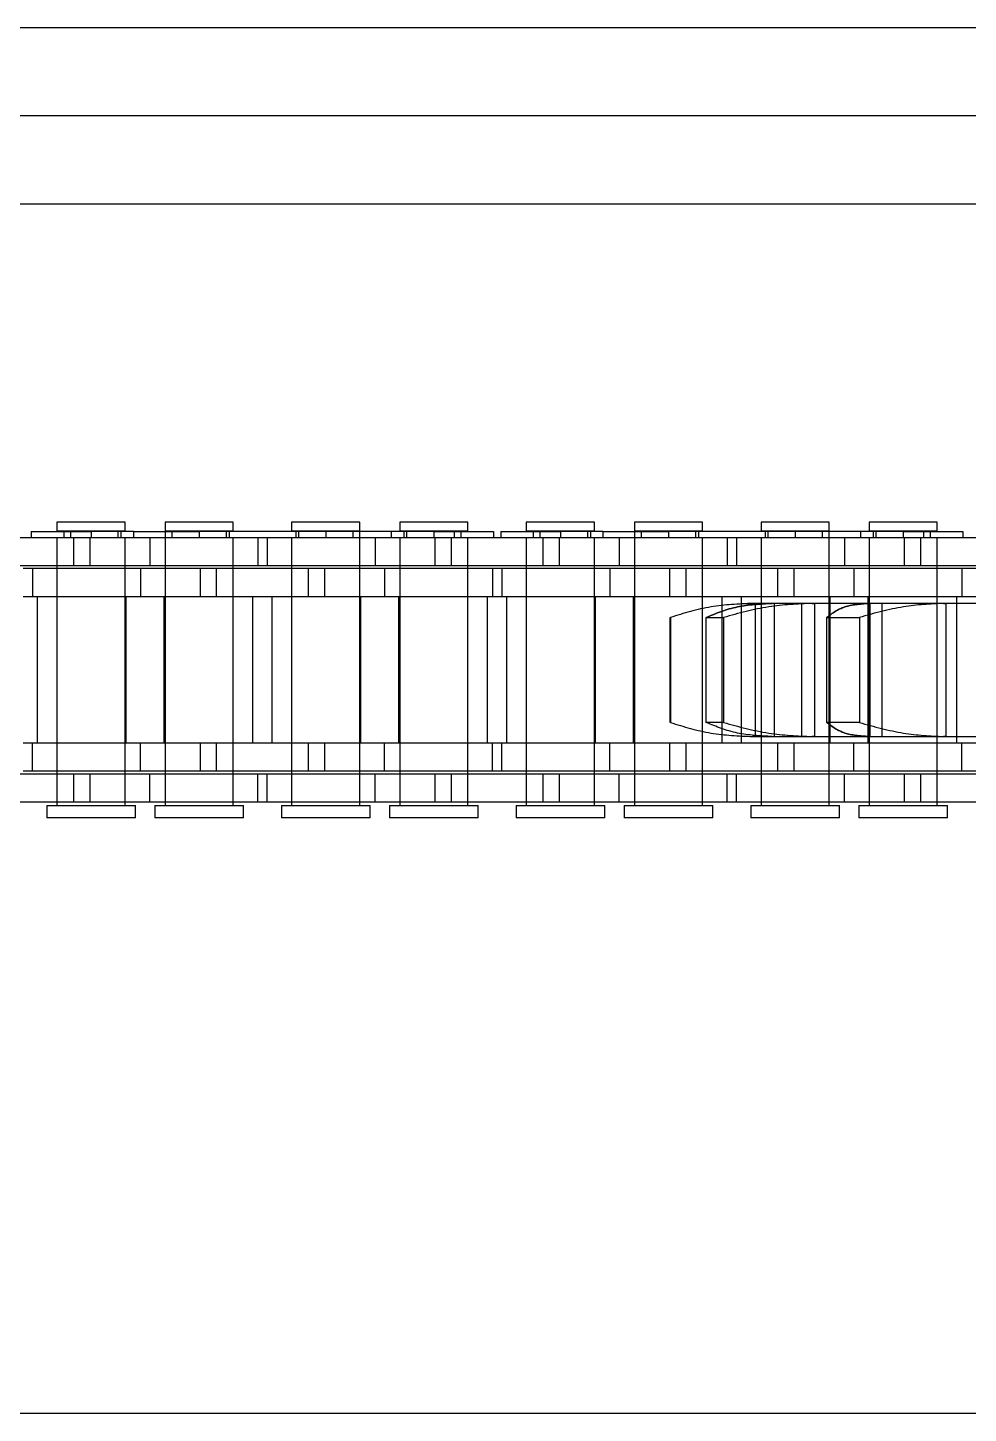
# Model space of a CAD drawing. Header units: metres. Extents: x 0 to 21025, y 0 to 14850.
# Drawn here: x 2581.7 to 2632.6, y 9261.1 to 9336.1 of the extents above; entities that cross this region are included whole.
import ezdxf

# ---------------------------------------------------------------- set-up
doc = ezdxf.new("R2010")
doc.units = ezdxf.units.M
doc.header["$LTSCALE"] = 25
doc.linetypes.add('HIDDEN2', pattern=[4.7625, 3.175, -1.5875])
doc.layers.add('SL4', color=4, linetype='Continuous')
doc.layers.add('ST1', color=7, linetype='HIDDEN2')

msp = doc.modelspace()

# ---------------------------------------------------------------- linework, layer by layer
at = {"layer": 'SL4'}
for p, q in [((2875.564, 9336.149), (1925.562, 9336.149)), ((2085.802, 9326.624), (2875.564, 9326.624)), ((2085.807, 9261.149), (2875.564, 9261.149))]:
    msp.add_line(p, q, dxfattribs=at)
at = {"layer": 'ST1'}
for p, q in [((2875.564, 9331.386), (1875.564, 9331.386)), ((2085.802, 9326.624), (2875.564, 9326.624)), ((2586.976, 9309.384), (2583.286, 9309.384)), ((2583.286, 9309.384), (2583.286, 9308.91)), ((2586.976, 9308.91), (2586.976, 9309.384)), ((2592.824, 9309.384), (2589.134, 9309.384)), ((2589.134, 9309.384), (2589.134, 9308.91)), ((2592.824, 9308.91), (2592.824, 9309.384)), ((2599.676, 9309.384), (2595.986, 9309.384)), ((2595.986, 9309.384), (2595.986, 9308.91)), ((2599.676, 9308.91), (2599.676, 9309.384)), ((2605.524, 9309.384), (2601.834, 9309.384)), ((2601.834, 9309.384), (2601.834, 9308.91)), ((2605.524, 9308.91), (2605.524, 9309.384)), ((2612.376, 9309.384), (2608.686, 9309.384)), ((2608.686, 9309.384), (2608.686, 9308.91)), ((2612.376, 9308.91), (2612.376, 9309.384)), ((2618.224, 9309.384), (2614.534, 9309.384)), ((2614.534, 9309.384), (2614.534, 9308.91)), ((2618.224, 9308.91), (2618.224, 9309.384)), ((2625.076, 9309.384), (2621.386, 9309.384)), ((2621.386, 9309.384), (2621.386, 9308.91)), ((2625.076, 9308.91), (2625.076, 9309.384)), ((2630.924, 9309.384), (2627.234, 9309.384)), ((2627.234, 9309.384), (2627.234, 9308.91)), ((2630.924, 9308.91), (2630.924, 9309.384)), ((2584.199, 9308.541), (2575.104, 9308.541)), ((2581.9, 9308.873), (2581.9, 9308.541)), ((2581.9, 9308.873), (2585.131, 9308.873)), ((2583.286, 9308.91), (2586.976, 9308.91)), ((2583.286, 9308.541), (2583.286, 9307.021)), ((2583.286, 9308.541), (2583.286, 9294.042)), ((2583.655, 9308.91), (2583.655, 9308.541)), ((2584.024, 9308.873), (2584.024, 9308.541)), ((2585.059, 9308.541), (2584.199, 9308.541)), ((2584.199, 9307.021), (2584.199, 9308.541)), ((2594.154, 9308.541), (2585.059, 9308.541)), ((2585.059, 9308.541), (2585.059, 9307.021)), ((2585.131, 9308.873), (2585.131, 9308.541)), ((2587.427, 9308.873), (2585.131, 9308.873)), ((2586.607, 9308.541), (2586.607, 9308.91)), ((2586.75, 9308.873), (2586.75, 9308.541)), ((2586.976, 9307.021), (2586.976, 9308.541)), ((2586.976, 9294.042), (2586.976, 9308.541)), ((2587.427, 9308.873), (2590.979, 9308.873)), ((2587.427, 9308.873), (2587.427, 9308.541)), ((2588.306, 9308.541), (2588.306, 9307.021)), ((2589.134, 9308.91), (2592.824, 9308.91)), ((2589.134, 9308.873), (2589.134, 9307.021)), ((2589.134, 9308.541), (2589.134, 9294.042)), ((2589.503, 9308.91), (2589.503, 9308.541)), ((2590.979, 9308.873), (2590.979, 9308.541)), ((2603.679, 9308.873), (2590.979, 9308.873)), ((2592.455, 9308.541), (2592.455, 9308.91)), ((2592.598, 9308.873), (2592.598, 9308.541)), ((2592.824, 9307.021), (2592.824, 9308.541)), ((2592.824, 9294.042), (2592.824, 9308.541)), ((2594.154, 9308.541), (2594.154, 9307.021)), ((2600.504, 9308.541), (2594.154, 9308.541)), ((2594.656, 9308.541), (2594.656, 9307.021)), ((2595.986, 9308.91), (2599.676, 9308.91)), ((2595.986, 9308.541), (2595.986, 9307.021)), ((2595.986, 9308.541), (2595.986, 9294.042)), ((2596.212, 9308.873), (2596.212, 9308.541)), ((2596.355, 9308.91), (2596.355, 9308.541)), ((2597.831, 9308.873), (2597.831, 9308.541)), ((2599.307, 9308.541), (2599.307, 9308.91)), ((2599.676, 9307.021), (2599.676, 9308.873)), ((2599.676, 9294.042), (2599.676, 9308.541)), ((2600.504, 9308.541), (2600.504, 9307.021)), ((2609.599, 9308.541), (2600.504, 9308.541)), ((2601.383, 9308.541), (2601.383, 9308.873)), ((2601.834, 9308.91), (2605.524, 9308.91)), ((2601.834, 9308.541), (2601.834, 9307.021)), ((2601.834, 9308.541), (2601.834, 9294.042)), ((2602.06, 9308.873), (2602.06, 9308.541)), ((2602.203, 9308.91), (2602.203, 9308.541)), ((2603.679, 9308.873), (2603.679, 9308.541)), ((2603.679, 9308.873), (2606.909, 9308.873)), ((2603.751, 9307.021), (2603.751, 9308.541)), ((2604.611, 9308.541), (2604.611, 9307.021)), ((2604.786, 9308.873), (2604.786, 9308.541)), ((2605.155, 9308.541), (2605.155, 9308.91)), ((2605.524, 9307.021), (2605.524, 9308.541)), ((2605.524, 9294.042), (2605.524, 9308.541)), ((2606.909, 9308.873), (2606.909, 9308.541)), ((2607.3, 9308.873), (2607.3, 9308.541)), ((2607.3, 9308.873), (2610.531, 9308.873)), ((2608.686, 9308.91), (2612.376, 9308.91)), ((2608.686, 9308.541), (2608.686, 9307.021)), ((2608.686, 9308.541), (2608.686, 9294.042)), ((2609.055, 9308.91), (2609.055, 9308.541)), ((2609.424, 9308.873), (2609.424, 9308.541)), ((2610.459, 9308.541), (2609.599, 9308.541)), ((2609.599, 9307.021), (2609.599, 9308.541)), ((2619.554, 9308.541), (2610.459, 9308.541)), ((2610.459, 9308.541), (2610.459, 9307.021)), ((2610.531, 9308.873), (2610.531, 9308.541)), ((2612.827, 9308.873), (2610.531, 9308.873)), ((2612.007, 9308.541), (2612.007, 9308.91)), ((2612.15, 9308.873), (2612.15, 9308.541)), ((2612.376, 9307.021), (2612.376, 9308.541)), ((2612.376, 9294.042), (2612.376, 9308.541)), ((2612.827, 9308.873), (2616.379, 9308.873)), ((2612.827, 9308.873), (2612.827, 9308.541)), ((2613.706, 9308.541), (2613.706, 9307.021)), ((2614.534, 9308.91), (2618.224, 9308.91)), ((2614.534, 9308.873), (2614.534, 9307.021)), ((2614.534, 9308.541), (2614.534, 9294.042)), ((2614.903, 9308.91), (2614.903, 9308.541)), ((2616.379, 9308.873), (2616.379, 9308.541)), ((2629.079, 9308.873), (2616.379, 9308.873)), ((2617.855, 9308.541), (2617.855, 9308.91)), ((2617.998, 9308.873), (2617.998, 9308.541)), ((2618.224, 9307.021), (2618.224, 9308.541)), ((2618.224, 9294.042), (2618.224, 9308.541)), ((2619.554, 9308.541), (2619.554, 9307.021)), ((2625.904, 9308.541), (2619.554, 9308.541)), ((2620.056, 9308.541), (2620.056, 9307.021)), ((2621.386, 9308.91), (2625.076, 9308.91)), ((2621.386, 9308.541), (2621.386, 9307.021)), ((2621.386, 9308.541), (2621.386, 9294.042)), ((2621.612, 9308.873), (2621.612, 9308.541)), ((2621.755, 9308.91), (2621.755, 9308.541)), ((2623.231, 9308.873), (2623.231, 9308.541)), ((2624.707, 9308.541), (2624.707, 9308.91)), ((2625.076, 9307.021), (2625.076, 9308.873)), ((2625.076, 9294.042), (2625.076, 9308.541)), ((2625.904, 9308.541), (2625.904, 9307.021)), ((2634.999, 9308.541), (2625.904, 9308.541)), ((2626.783, 9308.541), (2626.783, 9308.873)), ((2627.234, 9308.91), (2630.924, 9308.91)), ((2627.234, 9308.541), (2627.234, 9307.021)), ((2627.234, 9308.541), (2627.234, 9294.042)), ((2627.46, 9308.873), (2627.46, 9308.541)), ((2627.603, 9308.91), (2627.603, 9308.541)), ((2629.079, 9308.873), (2629.079, 9308.541)), ((2629.079, 9308.873), (2632.309, 9308.873)), ((2629.151, 9307.021), (2629.151, 9308.541)), ((2630.011, 9308.541), (2630.011, 9307.021)), ((2630.186, 9308.873), (2630.186, 9308.541)), ((2630.555, 9308.541), (2630.555, 9308.91)), ((2630.924, 9307.021), (2630.924, 9308.541)), ((2630.924, 9294.042), (2630.924, 9308.541)), ((2632.309, 9308.873), (2632.309, 9308.541)), ((2584.199, 9307.021), (2575.104, 9307.021)), ((2587.804, 9306.869), (2581.454, 9306.869)), ((2581.956, 9306.869), (2581.956, 9305.349)), ((2583.286, 9306.869), (2583.286, 9305.349)), ((2585.059, 9307.021), (2584.199, 9307.021)), ((2594.154, 9307.021), (2585.059, 9307.021)), ((2586.976, 9305.349), (2586.976, 9306.869)), ((2587.804, 9306.869), (2587.804, 9305.349)), ((2596.899, 9306.869), (2587.804, 9306.869)), ((2589.134, 9306.869), (2589.134, 9305.349)), ((2591.051, 9305.349), (2591.051, 9306.869)), ((2591.911, 9306.869), (2591.911, 9305.349)), ((2592.824, 9305.349), (2592.824, 9306.869)), ((2600.504, 9307.021), (2594.154, 9307.021)), ((2595.986, 9306.869), (2595.986, 9305.349)), ((2597.759, 9306.869), (2596.899, 9306.869)), ((2596.899, 9305.349), (2596.899, 9306.869)), ((2606.854, 9306.869), (2597.759, 9306.869)), ((2597.759, 9306.869), (2597.759, 9305.349)), ((2599.676, 9305.349), (2599.676, 9306.869)), ((2609.599, 9307.021), (2600.504, 9307.021)), ((2601.006, 9306.869), (2601.006, 9305.349)), ((2601.834, 9306.869), (2601.834, 9305.349)), ((2605.524, 9305.349), (2605.524, 9306.869)), ((2606.854, 9306.869), (2606.854, 9305.349)), ((2613.204, 9306.869), (2606.854, 9306.869)), ((2607.356, 9306.869), (2607.356, 9305.349)), ((2608.686, 9306.869), (2608.686, 9305.349)), ((2610.459, 9307.021), (2609.599, 9307.021)), ((2619.554, 9307.021), (2610.459, 9307.021)), ((2612.376, 9305.349), (2612.376, 9306.869)), ((2613.204, 9306.869), (2613.204, 9305.349)), ((2622.299, 9306.869), (2613.204, 9306.869)), ((2614.534, 9306.869), (2614.534, 9305.349)), ((2616.451, 9305.349), (2616.451, 9306.869)), ((2617.311, 9306.869), (2617.311, 9305.349)), ((2618.224, 9305.349), (2618.224, 9306.869)), ((2625.904, 9307.021), (2619.554, 9307.021)), ((2621.386, 9306.869), (2621.386, 9305.349)), ((2623.159, 9306.869), (2622.299, 9306.869)), ((2622.299, 9305.349), (2622.299, 9306.869)), ((2632.254, 9306.869), (2623.159, 9306.869)), ((2623.159, 9306.869), (2623.159, 9305.349)), ((2625.076, 9305.349), (2625.076, 9306.869)), ((2634.999, 9307.021), (2625.904, 9307.021)), ((2626.406, 9306.869), (2626.406, 9305.349)), ((2627.234, 9306.869), (2627.234, 9305.349)), ((2630.924, 9305.349), (2630.924, 9306.869)), ((2632.254, 9306.869), (2632.254, 9305.349)), ((2638.604, 9306.869), (2632.254, 9306.869)), ((2587.804, 9305.349), (2581.454, 9305.349)), ((2582.239, 9297.419), (2582.239, 9305.349)), ((2583.286, 9305.349), (2583.286, 9297.419)), ((2586.976, 9297.419), (2586.976, 9305.349)), ((2587.019, 9305.349), (2587.019, 9297.419)), ((2596.899, 9305.349), (2587.804, 9305.349)), ((2589.091, 9297.419), (2589.091, 9305.349)), ((2589.134, 9305.349), (2589.134, 9297.419)), ((2592.824, 9297.419), (2592.824, 9305.349)), ((2593.871, 9305.349), (2593.871, 9297.419)), ((2594.939, 9297.419), (2594.939, 9305.349)), ((2595.986, 9305.349), (2595.986, 9297.419)), ((2597.759, 9305.349), (2596.899, 9305.349)), ((2606.854, 9305.349), (2597.759, 9305.349)), ((2599.676, 9297.419), (2599.676, 9305.349)), ((2599.719, 9305.349), (2599.719, 9297.419)), ((2601.791, 9297.419), (2601.791, 9305.349)), ((2601.834, 9305.349), (2601.834, 9297.419)), ((2605.524, 9297.419), (2605.524, 9305.349)), ((2606.571, 9305.349), (2606.571, 9297.419)), ((2613.204, 9305.349), (2606.854, 9305.349)), ((2607.639, 9297.419), (2607.639, 9305.349)), ((2608.686, 9305.349), (2608.686, 9297.419)), ((2612.376, 9297.419), (2612.376, 9305.349)), ((2612.419, 9305.349), (2612.419, 9297.419)), ((2622.299, 9305.349), (2613.204, 9305.349)), ((2614.491, 9297.419), (2614.491, 9305.349)), ((2614.534, 9305.349), (2614.534, 9297.419)), ((2618.224, 9297.419), (2618.224, 9305.349)), ((2619.271, 9305.349), (2619.271, 9297.419)), ((2620.339, 9297.419), (2620.339, 9305.349)), ((2621.386, 9305.349), (2621.386, 9297.419)), ((2623.159, 9305.349), (2622.299, 9305.349)), ((2632.254, 9305.349), (2623.159, 9305.349)), ((2625.076, 9297.419), (2625.076, 9305.349)), ((2625.119, 9305.349), (2625.119, 9297.419)), ((2627.191, 9297.419), (2627.191, 9305.349)), ((2627.234, 9305.349), (2627.234, 9297.419)), ((2630.924, 9297.419), (2630.924, 9305.349)), ((2631.971, 9305.349), (2631.971, 9297.419)), ((2638.604, 9305.349), (2632.254, 9305.349)), ((2620.317, 9304.98), (2620.797, 9304.989)), ((2620.938, 9304.989), (2620.797, 9304.989)), ((2621.064, 9304.989), (2620.938, 9304.989)), ((2620.938, 9304.989), (2621.064, 9304.989)), ((2621.064, 9304.989), (2621.064, 9297.779)), ((2621.994, 9304.989), (2621.064, 9304.989)), ((2624.159, 9304.989), (2621.994, 9304.989)), ((2622.103, 9304.989), (2622.103, 9297.779)), ((2623.601, 9297.779), (2623.601, 9304.989)), ((2624.287, 9304.989), (2624.159, 9304.989)), ((2624.159, 9304.989), (2624.287, 9304.989)), ((2624.287, 9304.989), (2624.287, 9297.779)), ((2627.201, 9304.989), (2624.287, 9304.989)), ((2631.27, 9304.989), (2627.201, 9304.989)), ((2627.279, 9304.989), (2627.279, 9297.779)), ((2627.948, 9297.779), (2627.948, 9304.989)), ((2631.385, 9304.989), (2631.27, 9304.989)), ((2631.27, 9304.989), (2631.385, 9304.989)), ((2631.385, 9304.989), (2631.385, 9297.779)), ((2635.93, 9304.989), (2631.385, 9304.989)), ((2616.464, 9304.227), (2616.488, 9304.227)), ((2616.464, 9298.541), (2616.464, 9304.227)), ((2616.488, 9304.227), (2616.488, 9298.541)), ((2618.426, 9304.227), (2619.364, 9304.227)), ((2618.426, 9298.541), (2618.426, 9304.227)), ((2619.364, 9304.227), (2619.364, 9298.541)), ((2624.945, 9304.227), (2626.708, 9304.227)), ((2624.945, 9298.541), (2624.945, 9304.227)), ((2626.708, 9304.227), (2626.708, 9298.541)), ((2616.488, 9298.541), (2616.464, 9298.541)), ((2619.364, 9298.541), (2618.426, 9298.541)), ((2626.708, 9298.541), (2624.945, 9298.541)), ((2620.797, 9297.779), (2620.938, 9297.779)), ((2620.938, 9297.779), (2621.064, 9297.779)), ((2621.064, 9297.779), (2620.938, 9297.779)), ((2621.064, 9297.779), (2621.994, 9297.779)), ((2621.994, 9297.779), (2624.159, 9297.779)), ((2624.159, 9297.779), (2624.287, 9297.779)), ((2624.287, 9297.779), (2624.159, 9297.779)), ((2624.287, 9297.779), (2627.201, 9297.779)), ((2627.201, 9297.779), (2631.27, 9297.779)), ((2631.27, 9297.779), (2631.385, 9297.779)), ((2631.385, 9297.779), (2631.27, 9297.779)), ((2631.385, 9297.779), (2635.93, 9297.779)), ((2587.804, 9297.419), (2581.454, 9297.419)), ((2581.956, 9295.899), (2581.956, 9297.419)), ((2583.286, 9297.419), (2583.286, 9295.899)), ((2586.976, 9295.899), (2586.976, 9297.419)), ((2587.804, 9295.899), (2587.804, 9297.419)), ((2596.899, 9297.419), (2587.804, 9297.419)), ((2589.134, 9297.419), (2589.134, 9295.899)), ((2591.051, 9295.899), (2591.051, 9297.419)), ((2591.911, 9297.419), (2591.911, 9295.899)), ((2592.824, 9295.899), (2592.824, 9297.419)), ((2595.986, 9297.419), (2595.986, 9295.899)), ((2597.759, 9297.419), (2596.899, 9297.419)), ((2596.899, 9295.899), (2596.899, 9297.419)), ((2606.854, 9297.419), (2597.759, 9297.419)), ((2597.759, 9297.419), (2597.759, 9295.899)), ((2599.676, 9295.899), (2599.676, 9297.419)), ((2601.006, 9295.899), (2601.006, 9297.419)), ((2601.834, 9297.419), (2601.834, 9295.899)), ((2605.524, 9295.899), (2605.524, 9297.419)), ((2606.854, 9295.899), (2606.854, 9297.419)), ((2613.204, 9297.419), (2606.854, 9297.419)), ((2607.356, 9295.899), (2607.356, 9297.419)), ((2608.686, 9297.419), (2608.686, 9295.899)), ((2612.376, 9295.899), (2612.376, 9297.419)), ((2613.204, 9295.899), (2613.204, 9297.419)), ((2622.299, 9297.419), (2613.204, 9297.419)), ((2614.534, 9297.419), (2614.534, 9295.899)), ((2616.451, 9295.899), (2616.451, 9297.419)), ((2617.311, 9297.419), (2617.311, 9295.899)), ((2618.224, 9295.899), (2618.224, 9297.419)), ((2621.386, 9297.419), (2621.386, 9295.899)), ((2623.159, 9297.419), (2622.299, 9297.419)), ((2622.299, 9295.899), (2622.299, 9297.419)), ((2632.254, 9297.419), (2623.159, 9297.419)), ((2623.159, 9297.419), (2623.159, 9295.899)), ((2625.076, 9295.899), (2625.076, 9297.419)), ((2626.406, 9295.899), (2626.406, 9297.419)), ((2627.234, 9297.419), (2627.234, 9295.899)), ((2630.924, 9295.899), (2630.924, 9297.419)), ((2632.254, 9295.899), (2632.254, 9297.419)), ((2638.604, 9297.419), (2632.254, 9297.419)), ((2584.199, 9295.747), (2575.104, 9295.747)), ((2587.804, 9295.899), (2581.454, 9295.899)), ((2583.286, 9295.747), (2583.286, 9294.227)), ((2585.059, 9295.747), (2584.199, 9295.747)), ((2584.199, 9294.227), (2584.199, 9295.747)), ((2594.154, 9295.747), (2585.059, 9295.747)), ((2585.059, 9295.747), (2585.059, 9294.227)), ((2586.976, 9294.227), (2586.976, 9295.747)), ((2596.899, 9295.899), (2587.804, 9295.899)), ((2588.306, 9294.227), (2588.306, 9295.747)), ((2589.134, 9295.747), (2589.134, 9294.227)), ((2592.824, 9294.227), (2592.824, 9295.747)), ((2594.154, 9294.227), (2594.154, 9295.747)), ((2600.504, 9295.747), (2594.154, 9295.747)), ((2594.656, 9294.227), (2594.656, 9295.747)), ((2595.986, 9295.747), (2595.986, 9294.227)), ((2597.759, 9295.899), (2596.899, 9295.899)), ((2606.854, 9295.899), (2597.759, 9295.899)), ((2599.676, 9294.227), (2599.676, 9295.747)), ((2600.504, 9294.227), (2600.504, 9295.747)), ((2609.599, 9295.747), (2600.504, 9295.747)), ((2601.834, 9295.747), (2601.834, 9294.227)), ((2603.751, 9294.227), (2603.751, 9295.747)), ((2604.611, 9295.747), (2604.611, 9294.227)), ((2605.524, 9294.227), (2605.524, 9295.747)), ((2613.204, 9295.899), (2606.854, 9295.899)), ((2608.686, 9295.747), (2608.686, 9294.227)), ((2610.459, 9295.747), (2609.599, 9295.747)), ((2609.599, 9294.227), (2609.599, 9295.747)), ((2619.554, 9295.747), (2610.459, 9295.747)), ((2610.459, 9295.747), (2610.459, 9294.227)), ((2612.376, 9294.227), (2612.376, 9295.747)), ((2622.299, 9295.899), (2613.204, 9295.899)), ((2613.706, 9294.227), (2613.706, 9295.747)), ((2614.534, 9295.747), (2614.534, 9294.227)), ((2618.224, 9294.227), (2618.224, 9295.747)), ((2619.554, 9294.227), (2619.554, 9295.747)), ((2625.904, 9295.747), (2619.554, 9295.747)), ((2620.056, 9294.227), (2620.056, 9295.747)), ((2621.386, 9295.747), (2621.386, 9294.227)), ((2623.159, 9295.899), (2622.299, 9295.899)), ((2632.254, 9295.899), (2623.159, 9295.899)), ((2625.076, 9294.227), (2625.076, 9295.747)), ((2625.904, 9294.227), (2625.904, 9295.747)), ((2634.999, 9295.747), (2625.904, 9295.747)), ((2627.234, 9295.747), (2627.234, 9294.227)), ((2629.151, 9294.227), (2629.151, 9295.747)), ((2630.011, 9295.747), (2630.011, 9294.227)), ((2630.924, 9294.227), (2630.924, 9295.747)), ((2638.604, 9295.899), (2632.254, 9295.899)), ((2584.199, 9294.227), (2575.104, 9294.227)), ((2582.732, 9294.042), (2587.529, 9294.042)), ((2582.732, 9294.042), (2582.732, 9293.384)), ((2585.059, 9294.227), (2584.199, 9294.227)), ((2594.154, 9294.227), (2585.059, 9294.227)), ((2587.529, 9293.384), (2587.529, 9294.042)), ((2588.58, 9294.042), (2593.377, 9294.042)), ((2588.58, 9294.042), (2588.58, 9293.384)), ((2593.377, 9293.384), (2593.377, 9294.042)), ((2600.504, 9294.227), (2594.154, 9294.227)), ((2595.432, 9294.042), (2600.229, 9294.042)), ((2595.432, 9294.042), (2595.432, 9293.384)), ((2600.229, 9293.384), (2600.229, 9294.042)), ((2609.599, 9294.227), (2600.504, 9294.227)), ((2601.28, 9294.042), (2606.077, 9294.042)), ((2601.28, 9294.042), (2601.28, 9293.384)), ((2606.077, 9293.384), (2606.077, 9294.042)), ((2608.132, 9294.042), (2612.929, 9294.042)), ((2608.132, 9294.042), (2608.132, 9293.384)), ((2610.459, 9294.227), (2609.599, 9294.227)), ((2619.554, 9294.227), (2610.459, 9294.227)), ((2612.929, 9293.384), (2612.929, 9294.042)), ((2613.98, 9294.042), (2618.777, 9294.042)), ((2613.98, 9294.042), (2613.98, 9293.384)), ((2618.777, 9293.384), (2618.777, 9294.042)), ((2625.904, 9294.227), (2619.554, 9294.227)), ((2620.832, 9294.042), (2625.629, 9294.042)), ((2620.832, 9294.042), (2620.832, 9293.384)), ((2625.629, 9293.384), (2625.629, 9294.042)), ((2634.999, 9294.227), (2625.904, 9294.227)), ((2626.68, 9294.042), (2631.477, 9294.042)), ((2626.68, 9294.042), (2626.68, 9293.384)), ((2631.477, 9293.384), (2631.477, 9294.042)), ((2587.529, 9293.384), (2582.732, 9293.384)), ((2593.377, 9293.384), (2588.58, 9293.384)), ((2600.229, 9293.384), (2595.432, 9293.384)), ((2606.077, 9293.384), (2601.28, 9293.384)), ((2612.929, 9293.384), (2608.132, 9293.384)), ((2618.777, 9293.384), (2613.98, 9293.384)), ((2625.629, 9293.384), (2620.832, 9293.384)), ((2631.477, 9293.384), (2626.68, 9293.384))]:
    msp.add_line(p, q, dxfattribs=at)
for points, knots in [([(2620.938, 9304.989), (2620.172, 9304.953), (2618.591, 9304.88), (2617.203, 9304.449), (2616.488, 9304.227)], [0, 0, 0, 0, 0.484725, 1, 1, 1, 1]), ([(2618.426, 9304.227), (2618.964, 9304.449), (2620.009, 9304.88), (2621.346, 9304.953), (2621.994, 9304.989)], [0, 0, 0, 0, 0.515264, 1, 1, 1, 1]), ([(2621.994, 9304.989), (2621.346, 9304.953), (2620.009, 9304.88), (2618.964, 9304.449), (2618.426, 9304.227)], [0, 0, 0, 0, 0.4847361, 1, 1, 1, 1]), ([(2624.159, 9304.989), (2623.368, 9304.953), (2621.735, 9304.88), (2620.17, 9304.449), (2619.364, 9304.227)], [0, 0, 0, 0, 0.4847219, 1, 1, 1, 1]), ([(2624.945, 9304.227), (2625.241, 9304.449), (2625.816, 9304.88), (2626.749, 9304.953), (2627.201, 9304.989)], [0, 0, 0, 0, 0.515263, 1, 1, 1, 1]), ([(2627.201, 9304.989), (2626.749, 9304.953), (2625.816, 9304.88), (2625.241, 9304.449), (2624.945, 9304.227)], [0, 0, 0, 0, 0.484737, 1, 1, 1, 1]), ([(2631.27, 9304.989), (2630.548, 9304.953), (2629.06, 9304.88), (2627.508, 9304.449), (2626.708, 9304.227)], [0, 0, 0, 0, 0.484736, 1, 1, 1, 1]), ([(2616.488, 9298.541), (2617.203, 9298.318), (2618.591, 9297.887), (2620.172, 9297.814), (2620.938, 9297.779)], [0, 0, 0, 0, 0.5152541, 1, 1, 1, 1]), ([(2621.994, 9297.779), (2621.346, 9297.814), (2620.009, 9297.887), (2618.964, 9298.318), (2618.426, 9298.541)], [0, 0, 0, 0, 0.484736, 1, 1, 1, 1]), ([(2619.364, 9298.541), (2620.17, 9298.318), (2621.735, 9297.887), (2623.368, 9297.814), (2624.159, 9297.779)], [0, 0, 0, 0, 0.515256, 1, 1, 1, 1]), ([(2627.201, 9297.779), (2626.749, 9297.814), (2625.816, 9297.887), (2625.241, 9298.318), (2624.945, 9298.541)], [0, 0, 0, 0, 0.484737, 1, 1, 1, 1]), ([(2624.945, 9298.541), (2625.241, 9298.318), (2625.816, 9297.887), (2626.749, 9297.814), (2627.201, 9297.779)], [0, 0, 0, 0, 0.5152633, 1, 1, 1, 1]), ([(2626.708, 9298.541), (2627.508, 9298.318), (2629.06, 9297.887), (2630.548, 9297.814), (2631.27, 9297.779)], [0, 0, 0, 0, 0.515264, 1, 1, 1, 1])]:
    msp.add_open_spline(points, degree=3, knots=knots, dxfattribs=at)

doc.saveas('drawing.dxf')
